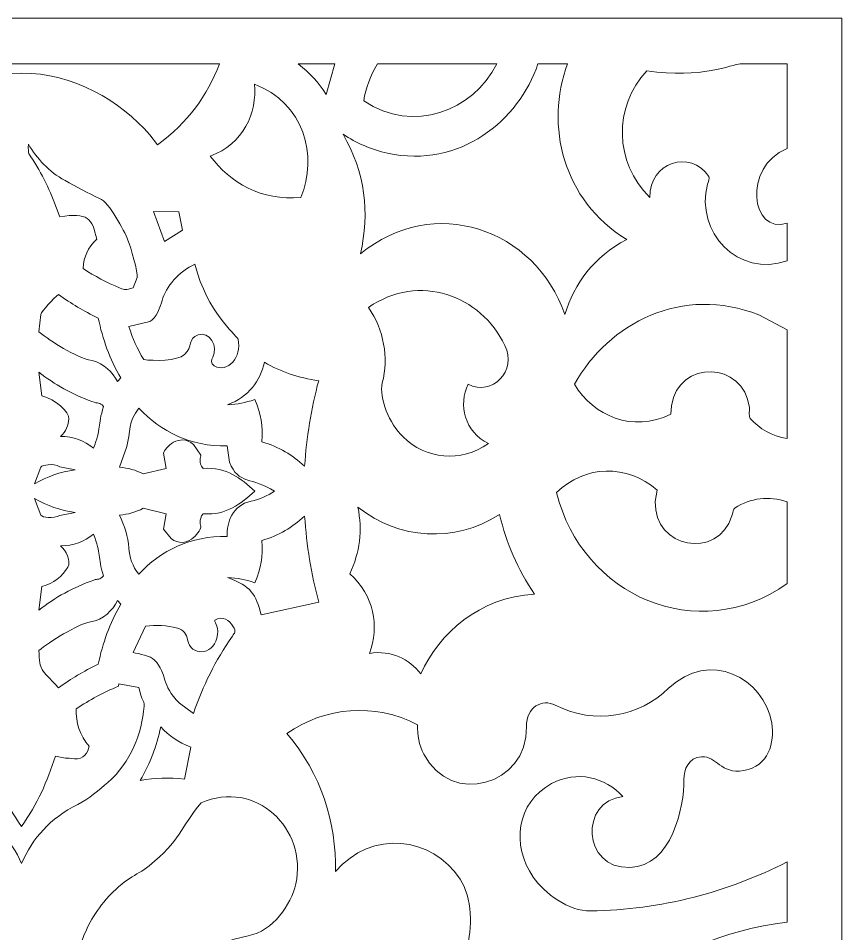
# Model space of a CAD drawing. Header units: millimetres. Extents: x -14.9 to 15.1, y 6.5 to 76.5.
# Drawn here: x 0.04 to 15.1, y 59.73 to 76.46 of the extents above; entities that cross this region are included whole.
import ezdxf

# ---------------------------------------------------------------- set-up
doc = ezdxf.new("R2010")
doc.units = ezdxf.units.MM
doc.header["$MEASUREMENT"] = 0
doc.layers.add('Layer 1', color=7, linetype='Continuous')

msp = doc.modelspace()

# ---------------------------------------------------------------- linework, layer by layer
at = {"layer": 'Layer 1', "color": 250, "lineweight": 9}
for points, knots in [([(-14.9024, 6.4618), (-14.9024, 6.4618), (15.0977, 6.4618), (15.0977, 6.4618), (15.0977, 6.4618), (15.0977, 6.4618), (15.0977, 76.4618), (15.0977, 76.4618), (15.0977, 76.4618), (15.0977, 76.4618), (-14.9024, 76.4618), (-14.9024, 76.4618), (-14.9024, 76.4618), (-14.9024, 76.4618), (-14.9024, 6.4618), (-14.9024, 6.4618)], [0, 0, 0, 0, 0.2, 0.2, 0.2, 0.2, 0.4, 0.4, 0.4, 0.4, 0.6, 0.6, 0.6, 0.6, 1, 1, 1, 1]), ([(0.0977, 75.6301), (0.0977, 75.6301), (-3.5225, 75.6301), (-3.5225, 75.6301), (-3.5225, 75.6301), (-3.2987, 75.0505), (-2.9484, 74.5548), (-2.3916, 74.1492), (-2.3916, 74.1492), (-1.862, 74.8586), (-0.9586, 75.4566), (0.0977, 75.4604), (0.0977, 75.4604), (1.0355, 75.4637), (1.9133, 74.9541), (2.4417, 74.3328), (2.4417, 74.3328), (2.4417, 74.3328), (2.5869, 74.1492), (2.5869, 74.1492), (2.5869, 74.1492), (3.1437, 74.5548), (3.494, 75.0505), (3.7178, 75.6301), (3.7178, 75.6301), (3.7178, 75.6301), (0.0977, 75.6301), (0.0977, 75.6301), (0.0977, 75.6301), (0.0977, 75.6301), (0.0977, 75.6301), (0.0977, 75.6301), (0.0977, 75.6301), (0.0977, 75.6301), (0.0977, 75.6301), (0.0977, 75.6301)], [0, 0, 0, 0, 0.1, 0.1, 0.1, 0.1, 0.2, 0.2, 0.2, 0.2, 0.3, 0.3, 0.3, 0.3, 0.4, 0.4, 0.4, 0.4, 0.5, 0.5, 0.5, 0.5, 0.6, 0.6, 0.6, 0.6, 0.7, 0.7, 0.7, 0.7, 0.8, 0.8, 0.8, 0.8, 1, 1, 1, 1]), ([(5.8252, 75.6301), (5.8252, 75.6301), (5.1588, 75.6301), (5.1588, 75.6301), (5.1588, 75.6301), (5.3802, 75.4561), (5.5254, 75.2923), (5.6694, 75.0708), (5.6694, 75.0708), (5.6694, 75.0708), (5.8252, 75.6301), (5.8252, 75.6301)], [0, 0, 0, 0, 0.25, 0.25, 0.25, 0.25, 0.5, 0.5, 0.5, 0.5, 1, 1, 1, 1]), ([(10.0825, 75.6301), (10.0825, 75.6301), (9.5434, 75.6301), (9.5434, 75.6301), (9.5434, 75.6301), (9.1934, 74.5914), (8.1196, 73.7108), (6.792, 73.9967), (6.792, 73.9967), (6.4864, 74.0625), (6.2237, 74.1813), (5.9787, 74.3434), (5.9787, 74.3434), (6.38, 73.646), (6.4735, 72.9092), (6.2951, 72.1541), (6.2951, 72.1541), (7.6259, 73.2588), (9.4941, 72.6203), (10.0357, 71.0461), (10.0357, 71.0461), (10.2084, 71.6089), (10.5584, 72.1027), (11.1654, 72.4178), (11.1654, 72.4178), (9.9912, 73.1381), (9.6719, 74.506), (10.0825, 75.6301)], [0, 0, 0, 0, 0.125, 0.125, 0.125, 0.125, 0.25, 0.25, 0.25, 0.25, 0.375, 0.375, 0.375, 0.375, 0.5, 0.5, 0.5, 0.5, 0.625, 0.625, 0.625, 0.625, 0.75, 0.75, 0.75, 0.75, 1, 1, 1, 1]), ([(8.7889, 75.6301), (8.344, 74.7568), (7.2756, 74.3524), (6.3559, 74.9517), (6.3559, 74.9517), (6.3992, 75.2035), (6.4715, 75.4028), (6.6104, 75.6301), (6.6104, 75.6301), (6.6104, 75.6301), (8.7889, 75.6301), (8.7889, 75.6301)], [0, 0, 0, 0, 0.25, 0.25, 0.25, 0.25, 0.5, 0.5, 0.5, 0.5, 1, 1, 1, 1]), ([(14.1002, 72.0301), (14.1002, 72.0301), (14.1002, 72.7195), (14.1002, 72.7195), (14.1002, 72.7195), (13.4421, 72.4954), (13.274, 73.745), (14.1002, 74.083), (14.1002, 74.083), (14.1002, 74.083), (14.1002, 75.6301), (14.1002, 75.6301), (14.1002, 75.6301), (14.1002, 75.6301), (13.2404, 75.6301), (13.2404, 75.6301), (13.2404, 75.6301), (13.093, 75.6192), (12.5384, 75.3531), (11.5309, 75.5014), (11.5309, 75.5014), (10.9199, 74.8403), (10.9356, 73.8256), (11.5906, 73.1888), (11.5906, 73.1888), (11.5679, 73.831), (12.3396, 74.0688), (12.6672, 73.5727), (12.6672, 73.5727), (12.6931, 73.5338), (12.6529, 73.4702), (12.642, 73.4271), (12.642, 73.4271), (12.4177, 72.5614), (13.2, 71.711), (14.1002, 72.0301)], [0, 0, 0, 0, 0.1, 0.1, 0.1, 0.1, 0.2, 0.2, 0.2, 0.2, 0.3, 0.3, 0.3, 0.3, 0.4, 0.4, 0.4, 0.4, 0.5, 0.5, 0.5, 0.5, 0.6, 0.6, 0.6, 0.6, 0.7, 0.7, 0.7, 0.7, 0.8, 0.8, 0.8, 0.8, 1, 1, 1, 1]), ([(4.3578, 75.2574), (5.2572, 74.9237), (5.5297, 73.9413), (5.205, 73.1892), (5.205, 73.1892), (4.4901, 73.1185), (3.9065, 73.4556), (3.55, 73.9442), (3.55, 73.9442), (4.1558, 74.1584), (4.41, 74.7406), (4.3578, 75.2574)], [0, 0, 0, 0, 0.25, 0.25, 0.25, 0.25, 0.5, 0.5, 0.5, 0.5, 1, 1, 1, 1]), ([(0.2227, 74.161), (0.2227, 73.9444), (0.2147, 74.0276), (0.3424, 73.8185), (0.3424, 73.8185), (0.5409, 73.4942), (0.6789, 73.1808), (0.7965, 72.8312), (0.7965, 72.8312), (1.3094, 72.922), (1.3938, 72.7985), (1.4724, 72.4273), (1.4724, 72.4273), (1.3068, 72.2484), (1.2414, 72.1185), (1.2228, 71.8875), (1.2228, 71.8875), (1.442, 71.7461), (1.6531, 71.633), (1.9024, 71.53), (1.9024, 71.53), (1.9945, 71.4918), (1.9899, 71.497), (2.1394, 71.5328), (2.1394, 71.5328), (2.1394, 71.5328), (2.2134, 71.7233), (2.2134, 71.7233), (2.2134, 71.7233), (2.2289, 71.8194), (2.0955, 72.279), (2.0444, 72.4077), (2.0444, 72.4077), (1.9738, 72.5854), (1.703, 73.0959), (1.5269, 73.1697), (1.5269, 73.1697), (1.304, 73.263), (1.1014, 73.3839), (0.894, 73.4971), (0.894, 73.4971), (0.5911, 73.6623), (0.3808, 73.8956), (0.2227, 74.161)], [0, 0, 0, 0, 0.0833333, 0.0833333, 0.0833333, 0.0833333, 0.1666667, 0.1666667, 0.1666667, 0.1666667, 0.25, 0.25, 0.25, 0.25, 0.3333333, 0.3333333, 0.3333333, 0.3333333, 0.4166667, 0.4166667, 0.4166667, 0.4166667, 0.5, 0.5, 0.5, 0.5, 0.5833333, 0.5833333, 0.5833333, 0.5833333, 0.6666667, 0.6666667, 0.6666667, 0.6666667, 0.75, 0.75, 0.75, 0.75, 0.8333333, 0.8333333, 0.8333333, 0.8333333, 1, 1, 1, 1]), ([(2.9762, 72.9243), (2.9762, 72.9243), (2.5109, 72.9274), (2.5109, 72.9274), (2.5109, 72.9274), (2.5109, 72.9274), (2.7123, 72.3813), (2.7123, 72.3813), (2.7123, 72.3813), (2.7123, 72.3813), (3.0405, 72.5908), (3.0405, 72.5908), (3.0405, 72.5908), (3.0405, 72.5908), (2.9762, 72.9243), (2.9762, 72.9243)], [0, 0, 0, 0, 0.2, 0.2, 0.2, 0.2, 0.4, 0.4, 0.4, 0.4, 0.6, 0.6, 0.6, 0.6, 1, 1, 1, 1]), ([(3.2665, 71.9648), (2.9911, 71.843), (2.7275, 71.5498), (2.6692, 71.3025), (2.6692, 71.3025), (2.6474, 71.2097), (2.5553, 70.9622), (2.4432, 70.9221), (2.4432, 70.9221), (2.4432, 70.9221), (2.0622, 70.825), (2.0622, 70.825), (2.0622, 70.825), (2.1368, 70.5969), (2.2062, 70.4352), (2.3319, 70.2226), (2.3319, 70.2226), (2.5135, 70.1983), (2.9524, 70.1946), (3.0803, 70.3152), (3.0803, 70.3152), (3.2312, 70.4571), (3.14, 70.6101), (3.3262, 70.677), (3.3262, 70.677), (3.5359, 70.752), (3.7029, 70.459), (3.5938, 70.2681), (3.5938, 70.2681), (3.5689, 70.2245), (3.5531, 70.146), (3.6228, 70.1078), (3.6228, 70.1078), (3.8718, 69.9721), (4.1315, 70.2676), (4.0572, 70.5945), (4.0572, 70.5945), (3.9998, 70.7051), (3.5063, 71.0659), (3.2665, 71.9648)], [0, 0, 0, 0, 0.0909091, 0.0909091, 0.0909091, 0.0909091, 0.1818182, 0.1818182, 0.1818182, 0.1818182, 0.2727273, 0.2727273, 0.2727273, 0.2727273, 0.3636364, 0.3636364, 0.3636364, 0.3636364, 0.4545455, 0.4545455, 0.4545455, 0.4545455, 0.5454545, 0.5454545, 0.5454545, 0.5454545, 0.6363636, 0.6363636, 0.6363636, 0.6363636, 0.7272727, 0.7272727, 0.7272727, 0.7272727, 0.8181818, 0.8181818, 0.8181818, 0.8181818, 1, 1, 1, 1]), ([(8.9393, 70.4814), (8.4943, 71.3992), (7.3781, 71.8161), (6.4414, 71.1783), (6.4414, 71.1783), (6.7286, 70.7572), (6.8135, 70.2672), (6.6962, 69.7955), (6.6962, 69.7955), (6.6276, 69.5196), (6.8298, 69.0501), (7.0751, 68.8099), (7.0751, 68.8099), (7.492, 68.4014), (8.1242, 68.3326), (8.6366, 68.6895), (8.6366, 68.6895), (8.2011, 68.8976), (8.0861, 69.3968), (8.2645, 69.7755), (8.2645, 69.7755), (8.708, 69.5441), (9.163, 70.023), (8.9393, 70.4814)], [0, 0, 0, 0, 0.1428571, 0.1428571, 0.1428571, 0.1428571, 0.2857143, 0.2857143, 0.2857143, 0.2857143, 0.4285714, 0.4285714, 0.4285714, 0.4285714, 0.5714286, 0.5714286, 0.5714286, 0.5714286, 0.7142857, 0.7142857, 0.7142857, 0.7142857, 1, 1, 1, 1]), ([(14.1002, 68.7797), (13.8176, 68.8224), (13.5924, 68.9574), (13.4263, 69.1467), (13.4263, 69.1467), (13.3956, 69.1816), (13.4149, 69.298), (13.4088, 69.3487), (13.4088, 69.3487), (13.3067, 70.1998), (12.119, 70.2257), (11.9828, 69.3796), (11.9828, 69.3796), (11.9828, 69.3796), (11.9736, 69.2233), (11.9736, 69.2233), (11.9736, 69.2233), (11.2693, 68.8818), (10.5544, 69.1936), (10.2107, 69.7713), (10.2107, 69.7713), (10.8272, 70.8903), (12.191, 71.5948), (13.5835, 71.039), (13.5835, 71.039), (13.5835, 71.039), (14.1002, 70.7642), (14.1002, 70.7642), (14.1002, 70.7642), (14.1002, 70.7642), (14.1002, 68.7797), (14.1002, 68.7797)], [0, 0, 0, 0, 0.1111111, 0.1111111, 0.1111111, 0.1111111, 0.2222222, 0.2222222, 0.2222222, 0.2222222, 0.3333333, 0.3333333, 0.3333333, 0.3333333, 0.4444444, 0.4444444, 0.4444444, 0.4444444, 0.5555556, 0.5555556, 0.5555556, 0.5555556, 0.6666667, 0.6666667, 0.6666667, 0.6666667, 0.7777778, 0.7777778, 0.7777778, 0.7777778, 1, 1, 1, 1]), ([(0.7718, 71.4147), (0.6955, 71.3494), (0.46, 71.1072), (0.4508, 71.0454), (0.4508, 71.0454), (0.4508, 71.0454), (0.4135, 70.7324), (0.4135, 70.7324), (0.4135, 70.7324), (0.6574, 70.5394), (1.0561, 70.2761), (1.3877, 70.204), (1.3877, 70.204), (1.6135, 70.155), (1.7636, 69.9879), (1.8539, 69.8208), (1.8539, 69.8208), (1.8539, 69.8208), (1.9139, 69.8868), (1.9139, 69.8868), (1.9139, 69.8868), (1.7082, 70.2346), (1.5811, 70.6016), (1.5011, 70.9818), (1.5011, 70.9818), (1.2259, 71.1147), (1.0128, 71.2432), (0.7718, 71.4147)], [0, 0, 0, 0, 0.125, 0.125, 0.125, 0.125, 0.25, 0.25, 0.25, 0.25, 0.375, 0.375, 0.375, 0.375, 0.5, 0.5, 0.5, 0.5, 0.625, 0.625, 0.625, 0.625, 0.75, 0.75, 0.75, 0.75, 1, 1, 1, 1]), ([(4.5391, 70.1741), (4.4614, 69.83), (4.2568, 69.5474), (3.8635, 69.3963), (3.8635, 69.3963), (4.0695, 69.4048), (4.1751, 69.4354), (4.3678, 69.492), (4.3678, 69.492), (4.4774, 69.2023), (4.5228, 69.03), (4.4915, 68.7201), (4.4915, 68.7201), (4.8131, 68.6293), (5.0492, 68.4795), (5.2755, 68.273), (5.2755, 68.273), (5.3111, 68.7896), (5.3946, 69.3331), (5.5331, 69.8375), (5.5331, 69.8375), (5.155, 69.8891), (4.8535, 69.9966), (4.5391, 70.1741)], [0, 0, 0, 0, 0.1428571, 0.1428571, 0.1428571, 0.1428571, 0.2857143, 0.2857143, 0.2857143, 0.2857143, 0.4285714, 0.4285714, 0.4285714, 0.4285714, 0.5714286, 0.5714286, 0.5714286, 0.5714286, 0.7142857, 0.7142857, 0.7142857, 0.7142857, 1, 1, 1, 1]), ([(0.4118, 69.9921), (0.4118, 69.9921), (0.4666, 69.5599), (0.4666, 69.5599), (0.4666, 69.5599), (0.7187, 69.5082), (0.9706, 69.2579), (0.9637, 69.142), (0.9637, 69.142), (0.9566, 69.0241), (0.9127, 68.9039), (0.8108, 68.8174), (0.8108, 68.8174), (1.0532, 68.8217), (1.2423, 68.7382), (1.4136, 68.6027), (1.4136, 68.6027), (1.5625, 68.9662), (1.481, 69.0088), (1.6, 69.3678), (1.6, 69.3678), (1.5226, 69.45), (1.5065, 69.4123), (1.384, 69.4566), (1.384, 69.4566), (1.0108, 69.5914), (0.7107, 69.7668), (0.4118, 69.9921)], [0, 0, 0, 0, 0.125, 0.125, 0.125, 0.125, 0.25, 0.25, 0.25, 0.25, 0.375, 0.375, 0.375, 0.375, 0.5, 0.5, 0.5, 0.5, 0.625, 0.625, 0.625, 0.625, 0.75, 0.75, 0.75, 0.75, 1, 1, 1, 1]), ([(2.2438, 69.3345), (2.0453, 69.096), (2.0932, 68.8954), (2.0229, 68.6329), (2.0229, 68.6329), (2.0229, 68.6329), (1.8915, 68.2548), (1.8915, 68.2548), (1.8915, 68.2548), (2.0556, 68.2447), (2.1844, 68.2035), (2.3227, 68.1327), (2.3227, 68.1327), (2.3227, 68.1327), (2.7418, 68.2334), (2.7418, 68.2334), (2.7418, 68.2334), (2.7418, 68.2334), (2.6962, 68.5108), (2.6962, 68.5108), (2.6962, 68.5108), (2.7183, 68.6114), (2.9802, 68.8926), (3.2416, 68.6727), (3.2416, 68.6727), (3.2416, 68.6727), (3.3778, 68.4743), (3.3778, 68.4743), (3.3778, 68.4743), (3.3807, 68.4545), (3.3276, 68.3331), (3.4186, 68.2343), (3.4186, 68.2343), (3.8615, 68.2584), (4.1013, 68.0526), (4.3635, 67.8186), (4.3635, 67.8186), (4.1005, 67.5838), (3.8615, 67.379), (3.4186, 67.4028), (3.4186, 67.4028), (3.3279, 67.305), (3.3807, 67.182), (3.3778, 67.1626), (3.3778, 67.1626), (3.3623, 67.0538), (3.1102, 66.7457), (2.8353, 66.9505), (2.8353, 66.9505), (2.8353, 66.9505), (2.6962, 67.1261), (2.6962, 67.1261), (2.6962, 67.1261), (2.6962, 67.1261), (2.7418, 67.4035), (2.7418, 67.4035), (2.7418, 67.4035), (2.7418, 67.4035), (2.3227, 67.5044), (2.3227, 67.5044), (2.3227, 67.5044), (2.1856, 67.4335), (2.0547, 67.3924), (1.8915, 67.3821), (1.8915, 67.3821), (1.9733, 67.1895), (2.051, 66.9838), (2.0622, 66.7792), (2.0622, 66.7792), (2.0714, 66.61), (2.1262, 66.4431), (2.2438, 66.3024), (2.2438, 66.3024), (2.642, 66.733), (3.1922, 67.0026), (3.8592, 66.9922), (3.8592, 66.9922), (3.8469, 67.2447), (3.9553, 67.5626), (4.2956, 67.6347), (4.2956, 67.6347), (4.4594, 67.6696), (4.5933, 67.7328), (4.7253, 67.8186), (4.7253, 67.8186), (4.3168, 68.0823), (4.0597, 67.931), (3.9031, 68.3491), (3.9031, 68.3491), (3.9031, 68.3491), (3.8592, 68.6447), (3.8592, 68.6447), (3.8592, 68.6447), (3.1868, 68.6341), (2.6463, 68.9065), (2.2438, 69.3345)], [0, 0, 0, 0, 0.04, 0.04, 0.04, 0.04, 0.08, 0.08, 0.08, 0.08, 0.12, 0.12, 0.12, 0.12, 0.16, 0.16, 0.16, 0.16, 0.2, 0.2, 0.2, 0.2, 0.24, 0.24, 0.24, 0.24, 0.28, 0.28, 0.28, 0.28, 0.32, 0.32, 0.32, 0.32, 0.36, 0.36, 0.36, 0.36, 0.4, 0.4, 0.4, 0.4, 0.44, 0.44, 0.44, 0.44, 0.48, 0.48, 0.48, 0.48, 0.52, 0.52, 0.52, 0.52, 0.56, 0.56, 0.56, 0.56, 0.6, 0.6, 0.6, 0.6, 0.64, 0.64, 0.64, 0.64, 0.68, 0.68, 0.68, 0.68, 0.72, 0.72, 0.72, 0.72, 0.76, 0.76, 0.76, 0.76, 0.8, 0.8, 0.8, 0.8, 0.84, 0.84, 0.84, 0.84, 0.88, 0.88, 0.88, 0.88, 0.92, 0.92, 0.92, 0.92, 1, 1, 1, 1]), ([(1.0819, 68.2065), (0.7925, 68.1674), (0.5765, 68.0887), (0.3355, 67.9539), (0.3355, 67.9539), (0.3355, 67.9539), (0.4491, 68.2588), (0.4491, 68.2588), (0.4491, 68.2588), (0.4855, 68.2975), (0.6617, 68.3336), (0.8005, 68.2621), (0.8005, 68.2621), (0.8005, 68.2621), (1.0819, 68.2065), (1.0819, 68.2065)], [0, 0, 0, 0, 0.2, 0.2, 0.2, 0.2, 0.4, 0.4, 0.4, 0.4, 0.6, 0.6, 0.6, 0.6, 1, 1, 1, 1]), ([(14.1002, 67.6206), (13.7671, 67.7361), (13.4298, 67.6937), (13.1475, 67.511), (13.1475, 67.511), (13.1033, 67.4822), (13.1182, 67.4507), (13.0907, 67.3656), (13.0907, 67.3656), (12.8288, 66.5541), (11.6589, 66.7712), (11.6873, 67.6303), (11.6873, 67.6303), (11.6873, 67.6303), (11.7217, 67.8348), (11.7217, 67.8348), (11.7217, 67.8348), (11.1723, 68.3211), (10.4032, 68.297), (9.8822, 67.7938), (9.8822, 67.7938), (10.3501, 65.8998), (12.4661, 64.9729), (14.1002, 66.1303), (14.1002, 66.1303), (14.1002, 66.1303), (14.1002, 67.6206), (14.1002, 67.6206)], [0, 0, 0, 0, 0.125, 0.125, 0.125, 0.125, 0.25, 0.25, 0.25, 0.25, 0.375, 0.375, 0.375, 0.375, 0.5, 0.5, 0.5, 0.5, 0.625, 0.625, 0.625, 0.625, 0.75, 0.75, 0.75, 0.75, 1, 1, 1, 1]), ([(0.3355, 67.6831), (0.3355, 67.6831), (0.4491, 67.3783), (0.4491, 67.3783), (0.4491, 67.3783), (0.4858, 67.3394), (0.6617, 67.3036), (0.8005, 67.375), (0.8005, 67.375), (0.8005, 67.375), (1.0819, 67.4304), (1.0819, 67.4304), (1.0819, 67.4304), (0.7919, 67.4698), (0.577, 67.548), (0.3355, 67.6831)], [0, 0, 0, 0, 0.2, 0.2, 0.2, 0.2, 0.4, 0.4, 0.4, 0.4, 0.6, 0.6, 0.6, 0.6, 1, 1, 1, 1]), ([(6.2501, 67.5244), (6.3333, 67.1025), (6.2885, 66.7033), (6.1006, 66.3043), (6.1006, 66.3043), (6.5427, 65.9248), (6.648, 65.3459), (6.4615, 64.8527), (6.4615, 64.8527), (6.8634, 64.9168), (7.1876, 64.7487), (7.401, 64.477), (7.401, 64.477), (7.7444, 65.2307), (8.4596, 65.8737), (9.4817, 65.9331), (9.4817, 65.9331), (9.1647, 66.4016), (8.9677, 66.8638), (8.8417, 67.3894), (8.8417, 67.3894), (8.0032, 66.8636), (7.0097, 66.9331), (6.2501, 67.5244)], [0, 0, 0, 0, 0.1428571, 0.1428571, 0.1428571, 0.1428571, 0.2857143, 0.2857143, 0.2857143, 0.2857143, 0.4285714, 0.4285714, 0.4285714, 0.4285714, 0.5714286, 0.5714286, 0.5714286, 0.5714286, 0.7142857, 0.7142857, 0.7142857, 0.7142857, 1, 1, 1, 1]), ([(5.2755, 67.3639), (5.0492, 67.1584), (4.8128, 67.0071), (4.4915, 66.9168), (4.4915, 66.9168), (4.5239, 66.6104), (4.4757, 66.4304), (4.3678, 66.1449), (4.3678, 66.1449), (4.1751, 66.2015), (4.0695, 66.2321), (3.8635, 66.2409), (3.8635, 66.2409), (4.3019, 66.0723), (4.3822, 65.9434), (4.48, 65.5557), (4.48, 65.5557), (4.48, 65.5557), (5.5366, 65.7874), (5.5366, 65.7874), (5.5366, 65.7874), (5.3934, 66.3165), (5.3137, 66.8218), (5.2755, 67.3639)], [0, 0, 0, 0, 0.1428571, 0.1428571, 0.1428571, 0.1428571, 0.2857143, 0.2857143, 0.2857143, 0.2857143, 0.4285714, 0.4285714, 0.4285714, 0.4285714, 0.5714286, 0.5714286, 0.5714286, 0.5714286, 0.7142857, 0.7142857, 0.7142857, 0.7142857, 1, 1, 1, 1]), ([(1.4136, 67.0344), (1.2437, 66.8984), (1.0512, 66.8155), (0.8108, 66.8197), (0.8108, 66.8197), (0.9058, 66.7391), (1.0116, 66.535), (0.9451, 66.4285), (0.9451, 66.4285), (0.8438, 66.2661), (0.6895, 66.1225), (0.4666, 66.0771), (0.4666, 66.0771), (0.4666, 66.0771), (0.4118, 65.645), (0.4118, 65.645), (0.4118, 65.645), (0.7187, 65.8779), (1.0363, 66.0589), (1.4222, 66.1937), (1.4222, 66.1937), (1.4936, 66.2187), (1.5257, 66.1878), (1.6, 66.2691), (1.6, 66.2691), (1.4798, 66.6307), (1.5648, 66.6613), (1.4136, 67.0344)], [0, 0, 0, 0, 0.125, 0.125, 0.125, 0.125, 0.25, 0.25, 0.25, 0.25, 0.375, 0.375, 0.375, 0.375, 0.5, 0.5, 0.5, 0.5, 0.625, 0.625, 0.625, 0.625, 0.75, 0.75, 0.75, 0.75, 1, 1, 1, 1]), ([(1.8539, 65.8164), (1.7616, 65.6429), (1.5992, 65.4676), (1.3605, 65.4277), (1.3605, 65.4277), (1.108, 65.3855), (0.6175, 65.0657), (0.4135, 64.9045), (0.4135, 64.9045), (0.4433, 64.5067), (0.4316, 64.5979), (0.7718, 64.2224), (0.7718, 64.2224), (1.0145, 64.3949), (1.2242, 64.5215), (1.5011, 64.6551), (1.5011, 64.6551), (1.5811, 65.0334), (1.7082, 65.4042), (1.9139, 65.7502), (1.9139, 65.7502), (1.9139, 65.7502), (1.8539, 65.8164), (1.8539, 65.8164)], [0, 0, 0, 0, 0.1428571, 0.1428571, 0.1428571, 0.1428571, 0.2857143, 0.2857143, 0.2857143, 0.2857143, 0.4285714, 0.4285714, 0.4285714, 0.4285714, 0.5714286, 0.5714286, 0.5714286, 0.5714286, 0.7142857, 0.7142857, 0.7142857, 0.7142857, 1, 1, 1, 1]), ([(3.6323, 65.4591), (3.6254, 65.3947), (3.7241, 65.3349), (3.6704, 65.1303), (3.6704, 65.1303), (3.5884, 64.8166), (3.1965, 64.7935), (3.1334, 65.102), (3.1334, 65.102), (3.1139, 65.1977), (3.066, 65.2866), (2.9481, 65.3155), (2.9481, 65.3155), (2.7496, 65.3643), (2.5677, 65.3735), (2.3634, 65.3507), (2.3634, 65.3507), (2.3634, 65.3507), (2.1414, 64.8668), (2.1414, 64.8668), (2.1414, 64.8668), (2.2447, 64.8461), (2.4635, 64.8067), (2.5261, 64.7374), (2.5261, 64.7374), (2.7834, 64.4541), (2.6377, 64.2863), (2.9842, 63.9417), (2.9842, 63.9417), (2.9842, 63.9417), (3.2404, 63.7567), (3.2404, 63.7567), (3.2404, 63.7567), (3.4168, 64.2559), (3.6383, 64.7171), (3.9545, 65.1682), (3.9545, 65.1682), (3.9989, 65.2319), (4.0273, 65.2361), (3.9656, 65.3488), (3.9656, 65.3488), (3.9037, 65.4621), (3.7743, 65.5449), (3.6323, 65.4591)], [0, 0, 0, 0, 0.0833333, 0.0833333, 0.0833333, 0.0833333, 0.1666667, 0.1666667, 0.1666667, 0.1666667, 0.25, 0.25, 0.25, 0.25, 0.3333333, 0.3333333, 0.3333333, 0.3333333, 0.4166667, 0.4166667, 0.4166667, 0.4166667, 0.5, 0.5, 0.5, 0.5, 0.5833333, 0.5833333, 0.5833333, 0.5833333, 0.6666667, 0.6666667, 0.6666667, 0.6666667, 0.75, 0.75, 0.75, 0.75, 0.8333333, 0.8333333, 0.8333333, 0.8333333, 1, 1, 1, 1]), ([(14.1002, 61.0394), (13.0006, 60.486), (11.8, 60.1652), (10.5059, 60.1436), (10.5059, 60.1436), (10.1011, 60.1367), (9.6616, 60.4665), (9.4554, 60.7641), (9.4554, 60.7641), (9.054, 61.3439), (9.1461, 62.1264), (9.793, 62.4729), (9.793, 62.4729), (10.2535, 62.7197), (10.7716, 62.5905), (11.0972, 62.2351), (11.0972, 62.2351), (10.3025, 62.1507), (10.3424, 60.915), (11.2248, 60.9383), (11.2248, 60.9383), (11.9879, 60.9583), (12.2203, 62.0531), (12.212, 62.5445), (12.212, 62.5445), (12.2088, 62.7324), (12.2909, 62.9459), (12.5353, 62.9617), (12.5353, 62.9617), (12.8187, 62.9803), (12.8715, 62.6362), (13.3084, 62.7109), (13.3084, 62.7109), (13.7637, 62.7889), (13.873, 63.2271), (13.8173, 63.575), (13.8173, 63.575), (13.6848, 64.4048), (12.6747, 64.9311), (11.932, 64.2142), (11.932, 64.2142), (11.3926, 63.694), (10.5911, 63.5375), (9.8581, 63.9066), (9.8581, 63.9066), (9.6217, 64.0256), (9.3274, 63.8797), (9.3334, 63.513), (9.3334, 63.513), (9.3506, 62.4302), (7.9469, 62.051), (7.4567, 63.0079), (7.4567, 63.0079), (7.3666, 63.1835), (7.3347, 63.3596), (7.3408, 63.5488), (7.3408, 63.5488), (6.5447, 63.9537), (5.6645, 63.8788), (4.9516, 63.3895), (4.9516, 63.3895), (5.5822, 62.6475), (5.8588, 61.7632), (5.8392, 60.8641), (5.8392, 60.8641), (6.4991, 61.6348), (7.6067, 61.5106), (8.1182, 60.726), (8.1182, 60.726), (8.3371, 60.3908), (8.3514, 59.8247), (8.2324, 59.4443), (8.2324, 59.4443), (8.1122, 59.0596), (7.8609, 58.7174), (7.4552, 58.4933), (7.4552, 58.4933), (7.7326, 59.1131), (6.8958, 59.5513), (6.5739, 58.9986), (6.5739, 58.9986), (6.4738, 58.8265), (6.4956, 58.3884), (6.5524, 58.1791), (6.5524, 58.1791), (6.7007, 57.6313), (7.2034, 57.1182), (7.9421, 57.156), (7.9421, 57.156), (7.9736, 56.7963), (7.7487, 56.398), (7.2983, 56.3744), (7.2983, 56.3744), (8.1733, 55.7154), (9.2769, 55.9933), (9.8369, 56.8562), (9.8369, 56.8562), (10.3217, 57.6033), (10.1132, 57.8635), (11.0848, 58.6582), (11.0848, 58.6582), (11.9171, 59.3392), (12.9315, 59.8004), (14.1002, 59.9402), (14.1002, 59.9402), (14.1002, 59.9402), (14.1002, 61.0394), (14.1002, 61.0394)], [0, 0, 0, 0, 0.0357143, 0.0357143, 0.0357143, 0.0357143, 0.0714286, 0.0714286, 0.0714286, 0.0714286, 0.1071429, 0.1071429, 0.1071429, 0.1071429, 0.1428571, 0.1428571, 0.1428571, 0.1428571, 0.1785714, 0.1785714, 0.1785714, 0.1785714, 0.2142857, 0.2142857, 0.2142857, 0.2142857, 0.25, 0.25, 0.25, 0.25, 0.2857143, 0.2857143, 0.2857143, 0.2857143, 0.3214286, 0.3214286, 0.3214286, 0.3214286, 0.3571429, 0.3571429, 0.3571429, 0.3571429, 0.3928571, 0.3928571, 0.3928571, 0.3928571, 0.4285714, 0.4285714, 0.4285714, 0.4285714, 0.4642857, 0.4642857, 0.4642857, 0.4642857, 0.5, 0.5, 0.5, 0.5, 0.5357143, 0.5357143, 0.5357143, 0.5357143, 0.5714286, 0.5714286, 0.5714286, 0.5714286, 0.6071429, 0.6071429, 0.6071429, 0.6071429, 0.6428571, 0.6428571, 0.6428571, 0.6428571, 0.6785714, 0.6785714, 0.6785714, 0.6785714, 0.7142857, 0.7142857, 0.7142857, 0.7142857, 0.75, 0.75, 0.75, 0.75, 0.7857143, 0.7857143, 0.7857143, 0.7857143, 0.8214286, 0.8214286, 0.8214286, 0.8214286, 0.8571429, 0.8571429, 0.8571429, 0.8571429, 0.8928571, 0.8928571, 0.8928571, 0.8928571, 0.9285714, 0.9285714, 0.9285714, 0.9285714, 1, 1, 1, 1]), ([(0.0977, 61.0147), (0.0977, 61.0147), (0.0977, 61.0147), (0.0977, 61.0147), (0.0977, 61.0147), (0.0977, 61.0147), (0.0977, 61.0147), (0.0977, 61.0147), (0.0977, 61.0147), (0.0977, 61.0147), (0.0977, 61.0147), (0.0977, 61.0147), (0.0977, 61.0147), (0.0977, 61.0147), (0.0977, 61.0147), (0.0977, 61.0147), (0.0977, 61.0147), (0.3048, 61.4792), (0.6129, 61.8302), (1.1255, 62.0927), (1.1255, 62.0927), (1.3238, 62.1941), (1.518, 62.3532), (1.6792, 62.4943), (1.6792, 62.4943), (2.0986, 62.8618), (2.3006, 63.3904), (2.3388, 63.8849), (2.3388, 63.8849), (2.3485, 64.0124), (2.2863, 63.9971), (2.2616, 64.1637), (2.2616, 64.1637), (2.2616, 64.1637), (2.2426, 64.2283), (2.2426, 64.2283), (2.2426, 64.2283), (2.2426, 64.2283), (1.8795, 64.2967), (1.8795, 64.2967), (1.8795, 64.2967), (1.8795, 64.2967), (1.874, 64.2531), (1.874, 64.2531), (1.874, 64.2531), (1.5768, 64.1298), (1.3545, 64.0082), (1.0963, 63.8361), (1.0963, 63.8361), (1.0928, 63.5955), (1.1577, 63.3522), (1.3355, 63.1566), (1.3355, 63.1566), (1.3132, 63.0395), (1.2371, 62.9066), (1.0644, 62.9261), (1.0644, 62.9261), (0.8998, 62.9447), (0.9187, 62.9266), (0.7165, 62.9747), (0.7165, 62.9747), (0.5696, 62.5045), (0.3891, 62.1066), (0.0977, 61.6873), (0.0977, 61.6873), (-0.1938, 62.1066), (-0.3743, 62.5045), (-0.5211, 62.9747), (-0.5211, 62.9747), (-0.8304, 62.9014), (-1.0837, 62.8606), (-1.1402, 63.1566), (-1.1402, 63.1566), (-0.9624, 63.3522), (-0.8975, 63.5955), (-0.901, 63.8361), (-0.901, 63.8361), (-1.1592, 64.0082), (-1.3815, 64.1298), (-1.6787, 64.2531), (-1.6787, 64.2531), (-1.6787, 64.2531), (-1.6842, 64.2967), (-1.6842, 64.2967), (-1.6842, 64.2967), (-1.6842, 64.2967), (-2.0473, 64.2283), (-2.0473, 64.2283), (-2.0473, 64.2283), (-2.0846, 64.1387), (-2.0407, 64.1701), (-2.1262, 63.9884), (-2.1262, 63.9884), (-2.1589, 63.9193), (-2.1426, 63.8552), (-2.1314, 63.7661), (-2.1314, 63.7661), (-2.068, 63.2731), (-1.8348, 62.7498), (-1.3795, 62.4097), (-1.3795, 62.4097), (-1.1362, 62.2282), (-1.2148, 62.2372), (-0.8631, 62.06), (-0.8631, 62.06), (-0.4044, 61.8285), (-0.0877, 61.4231), (0.0977, 61.0147), (0.0977, 61.0147), (0.0977, 61.0147), (0.0977, 61.0147), (0.0977, 61.0147)], [0, 0, 0, 0, 0.0344828, 0.0344828, 0.0344828, 0.0344828, 0.0689655, 0.0689655, 0.0689655, 0.0689655, 0.1034483, 0.1034483, 0.1034483, 0.1034483, 0.137931, 0.137931, 0.137931, 0.137931, 0.1724138, 0.1724138, 0.1724138, 0.1724138, 0.2068966, 0.2068966, 0.2068966, 0.2068966, 0.2413793, 0.2413793, 0.2413793, 0.2413793, 0.2758621, 0.2758621, 0.2758621, 0.2758621, 0.3103448, 0.3103448, 0.3103448, 0.3103448, 0.3448276, 0.3448276, 0.3448276, 0.3448276, 0.3793103, 0.3793103, 0.3793103, 0.3793103, 0.4137931, 0.4137931, 0.4137931, 0.4137931, 0.4482759, 0.4482759, 0.4482759, 0.4482759, 0.4827586, 0.4827586, 0.4827586, 0.4827586, 0.5172414, 0.5172414, 0.5172414, 0.5172414, 0.5517241, 0.5517241, 0.5517241, 0.5517241, 0.5862069, 0.5862069, 0.5862069, 0.5862069, 0.6206897, 0.6206897, 0.6206897, 0.6206897, 0.6551724, 0.6551724, 0.6551724, 0.6551724, 0.6896552, 0.6896552, 0.6896552, 0.6896552, 0.7241379, 0.7241379, 0.7241379, 0.7241379, 0.7586207, 0.7586207, 0.7586207, 0.7586207, 0.7931034, 0.7931034, 0.7931034, 0.7931034, 0.8275862, 0.8275862, 0.8275862, 0.8275862, 0.862069, 0.862069, 0.862069, 0.862069, 0.8965517, 0.8965517, 0.8965517, 0.8965517, 0.9310345, 0.9310345, 0.9310345, 0.9310345, 1, 1, 1, 1]), ([(0.0977, 61.0147), (0.3048, 61.4792), (0.6129, 61.8302), (1.1255, 62.0927), (1.1255, 62.0927), (1.3238, 62.1941), (1.518, 62.3532), (1.6792, 62.4943), (1.6792, 62.4943), (2.0986, 62.8618), (2.3006, 63.3904), (2.3388, 63.8849), (2.3388, 63.8849), (2.3485, 64.0124), (2.2863, 63.9971), (2.2616, 64.1637), (2.2616, 64.1637), (2.2616, 64.1637), (2.2426, 64.2283), (2.2426, 64.2283), (2.2426, 64.2283), (2.2426, 64.2283), (1.8795, 64.2967), (1.8795, 64.2967), (1.8795, 64.2967), (1.8795, 64.2967), (1.874, 64.2531), (1.874, 64.2531), (1.874, 64.2531), (1.5768, 64.1298), (1.3545, 64.0082), (1.0963, 63.8361), (1.0963, 63.8361), (1.0928, 63.5955), (1.1577, 63.3522), (1.3355, 63.1566), (1.3355, 63.1566), (1.3132, 63.0395), (1.2371, 62.9066), (1.0644, 62.9261), (1.0644, 62.9261), (0.8998, 62.9447), (0.9187, 62.9266), (0.7165, 62.9747), (0.7165, 62.9747), (0.5696, 62.5045), (0.3891, 62.1066), (0.0977, 61.6873), (0.0977, 61.6873), (-0.1938, 62.1066), (-0.3743, 62.5045), (-0.5211, 62.9747), (-0.5211, 62.9747), (-0.8304, 62.9014), (-1.0837, 62.8606), (-1.1402, 63.1566), (-1.1402, 63.1566), (-0.9624, 63.3522), (-0.8975, 63.5955), (-0.901, 63.8361), (-0.901, 63.8361), (-1.1592, 64.0082), (-1.3815, 64.1298), (-1.6787, 64.2531), (-1.6787, 64.2531), (-1.6787, 64.2531), (-1.6842, 64.2967), (-1.6842, 64.2967), (-1.6842, 64.2967), (-1.6842, 64.2967), (-2.0473, 64.2283), (-2.0473, 64.2283), (-2.0473, 64.2283), (-2.0846, 64.1387), (-2.0407, 64.1701), (-2.1262, 63.9884), (-2.1262, 63.9884), (-2.1589, 63.9193), (-2.1426, 63.8552), (-2.1314, 63.7661), (-2.1314, 63.7661), (-2.068, 63.2731), (-1.8348, 62.7498), (-1.3795, 62.4097), (-1.3795, 62.4097), (-1.1362, 62.2282), (-1.2148, 62.2372), (-0.8631, 62.06), (-0.8631, 62.06), (-0.4044, 61.8285), (-0.0877, 61.4231), (0.0977, 61.0147), (0.0977, 61.0147), (0.0977, 61.0147), (0.0977, 61.0147), (0.0977, 61.0147), (0.0977, 61.0147), (0.0977, 61.0147), (0.0977, 61.0147), (0.0977, 61.0147)], [0, 0, 0, 0, 0.0384615, 0.0384615, 0.0384615, 0.0384615, 0.0769231, 0.0769231, 0.0769231, 0.0769231, 0.1153846, 0.1153846, 0.1153846, 0.1153846, 0.1538462, 0.1538462, 0.1538462, 0.1538462, 0.1923077, 0.1923077, 0.1923077, 0.1923077, 0.2307692, 0.2307692, 0.2307692, 0.2307692, 0.2692308, 0.2692308, 0.2692308, 0.2692308, 0.3076923, 0.3076923, 0.3076923, 0.3076923, 0.3461538, 0.3461538, 0.3461538, 0.3461538, 0.3846154, 0.3846154, 0.3846154, 0.3846154, 0.4230769, 0.4230769, 0.4230769, 0.4230769, 0.4615385, 0.4615385, 0.4615385, 0.4615385, 0.5, 0.5, 0.5, 0.5, 0.5384615, 0.5384615, 0.5384615, 0.5384615, 0.5769231, 0.5769231, 0.5769231, 0.5769231, 0.6153846, 0.6153846, 0.6153846, 0.6153846, 0.6538462, 0.6538462, 0.6538462, 0.6538462, 0.6923077, 0.6923077, 0.6923077, 0.6923077, 0.7307692, 0.7307692, 0.7307692, 0.7307692, 0.7692308, 0.7692308, 0.7692308, 0.7692308, 0.8076923, 0.8076923, 0.8076923, 0.8076923, 0.8461538, 0.8461538, 0.8461538, 0.8461538, 0.8846154, 0.8846154, 0.8846154, 0.8846154, 0.9230769, 0.9230769, 0.9230769, 0.9230769, 1, 1, 1, 1]), ([(3.1922, 63.1408), (2.9596, 63.2297), (2.8023, 63.3456), (2.6437, 63.5097), (2.6437, 63.5097), (2.5648, 63.1488), (2.4601, 62.8608), (2.2673, 62.5297), (2.2673, 62.5297), (2.5551, 62.5752), (2.7877, 62.5825), (3.0789, 62.5547), (3.0789, 62.5547), (3.0789, 62.5547), (3.1922, 63.1408), (3.1922, 63.1408)], [0, 0, 0, 0, 0.2, 0.2, 0.2, 0.2, 0.4, 0.4, 0.4, 0.4, 0.6, 0.6, 0.6, 0.6, 1, 1, 1, 1]), ([(3.383, 62.1196), (3.0055, 61.6784), (3.0014, 61.4224), (2.4317, 60.9692), (2.4317, 60.9692), (2.1821, 60.7705), (1.9945, 60.7578), (1.6451, 60.3571), (1.6451, 60.3571), (1.4098, 60.0872), (1.263, 59.8009), (1.1614, 59.4808), (1.1614, 59.4808), (1.8528, 59.6451), (2.3987, 59.2053), (2.5826, 58.6705), (2.5826, 58.6705), (2.9825, 59.1624), (3.533, 59.5515), (4.2459, 59.6901), (4.2459, 59.6901), (4.6978, 59.7782), (5.0285, 60.2579), (5.1126, 60.638), (5.1126, 60.638), (5.3349, 61.6423), (4.3776, 62.5601), (3.383, 62.1196)], [0, 0, 0, 0, 0.125, 0.125, 0.125, 0.125, 0.25, 0.25, 0.25, 0.25, 0.375, 0.375, 0.375, 0.375, 0.5, 0.5, 0.5, 0.5, 0.625, 0.625, 0.625, 0.625, 0.75, 0.75, 0.75, 0.75, 1, 1, 1, 1]), ([(0.0977, 61.0147), (0.0977, 61.0147), (0.0977, 61.0147), (0.0977, 61.0147), (0.0977, 61.0147), (0.0977, 61.0147), (0.0977, 61.0147), (0.0977, 61.0147)], [0, 0, 0, 0, 0.3333333, 0.3333333, 0.3333333, 0.3333333, 1, 1, 1, 1])]:
    msp.add_open_spline(points, degree=3, knots=knots, dxfattribs=at)

doc.saveas('drawing.dxf')
